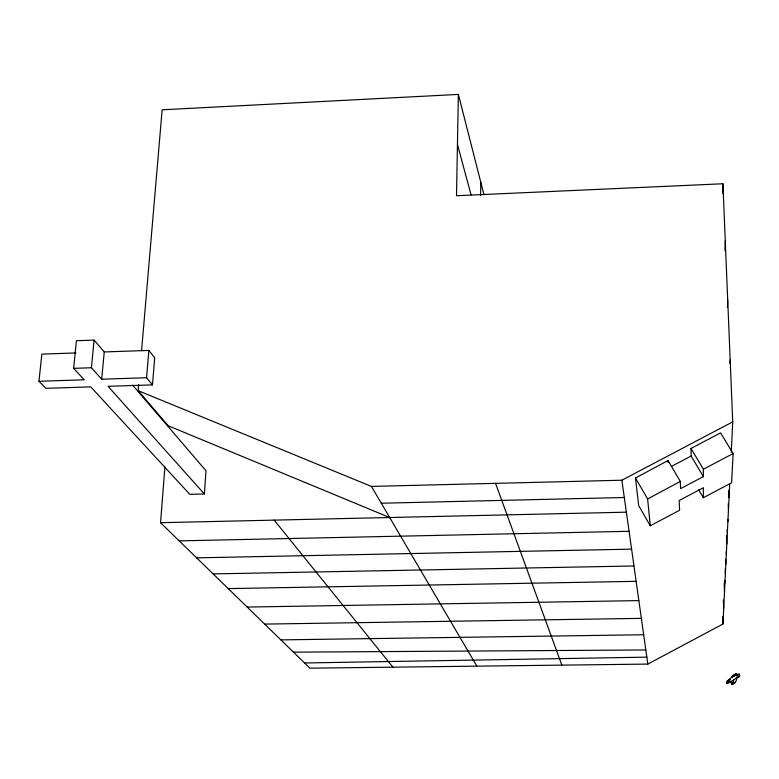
<?xml version="1.0" encoding="UTF-8"?>
<svg xmlns="http://www.w3.org/2000/svg" width="779" height="779" viewBox="0 0 779 779"><rect width="100%" height="100%" fill="white"/><g stroke="black" fill="none" stroke-linecap="round" stroke-linejoin="round"><path stroke-width="1.17" d="M703.349 497.713L703.359 487.732L679.171 500.507L679.58 510.274L650.28 525.757L638.712 505.668L635.479 478.004L668.031 460.545L680.33 481.412L680.612 488.628L703.379 476.602L703.398 469.24L690.983 448.451L720.575 432.871L733.136 453.553L731.627 482.766L703.349 497.713L698.627 489.748M732.747 676.357L731.754 677.36L736.398 674.059L732.474 676.386L733.253 676.094M480.614 195.607L480.789 182.228M141.574 350.716L162.149 109.8L458.373 94.415L456.523 195.733L722.922 183.766L732.718 421.867L731.247 452.248M722.698 193.367L722.922 183.766M725.006 250.711L725.278 241.013M727.45 307.033L727.693 299.74M730.02 363.627L730.166 360.005M164.914 466.942L160.542 522.69L309.906 668.168L647.816 664.088L722.951 624.018L729.68 484.665M75.904 352.945L41.852 354.133L38.95 381.282L45.942 388.332L90.744 386.881L189.774 494.314L204.38 493.954L205.997 470.779L132.625 385.108M729.835 679.376C726.807 685.257 738.95 677.613 737.168 675.685L737.207 675.247M204.38 493.954L108.047 386.316L152.48 384.884L154.709 357.795L148.867 350.404L104.24 351.952L94.084 340.092L76.41 340.725L73.654 368.35L84.21 379.792L38.95 381.282M152.48 384.884L146.569 377.737L148.867 350.404M389.666 517.519L168.147 425.733L138.156 390.668L138.672 384.612M146.569 377.737L101.689 379.207L104.24 351.952M101.689 379.207L91.425 367.746L94.084 340.092M729.816 681.567L729.913 682.365L731.335 682.842M737.431 677.126L736.33 680.379C736.35 682.151 730.42 685.832 733.312 681.693L733.467 680.096M727.537 680.895C724.246 685.549 729.173 682.102 729.767 679.824M735.318 682.258L731.715 684.585L732.601 683.904M739.456 676.386C736.272 678.1 741.024 676.415 739.427 674.234L737.168 675.685M733.01 683.699L735.259 682.404L731.715 684.585M735.707 675.042L733.672 676.104M726.573 683.378L728.823 682.482L728.034 682.521M736.106 673.932C738.356 672.511 730.634 675.86 732.387 676.649M733.205 683.65L733.146 683.835M731.851 682.472C729.835 683.202 733.049 683.826 732.25 684.118M739.427 674.234L737.801 674.078L732.25 677.194M731.978 677.155L727.109 681.089L729.884 679.755M738.346 676.708L737.246 675.636M738.473 677.253L739.777 675.87M650.28 525.757L647.622 498.979L680.33 481.412M138.156 390.668L371.417 486.417L621.866 480.215L732.718 421.867M671.556 466.348L691.129 456.036L690.983 448.451M703.398 469.24L733.136 453.553M727.323 683.475L726.758 683.67M728.375 682.949L727.031 683.436M73.654 368.35L91.425 367.746M381.282 503.234L624.31 497.499M160.542 522.69L626.384 512.173M179.209 540.869L629.081 531.307M196.629 557.842L631.594 549.137M213.134 573.909L633.97 565.973M228.218 588.603L636.141 581.338M247.167 607.055L638.858 600.609M304.579 662.978L646.843 657.145M264.656 624.096L641.37 618.36M280.859 639.88L643.678 634.758M293.469 652.159L645.83 649.959M274.179 520.119L392.908 667.165M691.129 456.036L703.379 476.602M371.417 486.417L476.875 666.152M635.479 478.004L647.622 498.979M495.551 483.35L561.844 665.13M457.458 144.495L471.081 194.896M458.373 94.415L483.983 194.769M621.866 480.215L647.816 664.088M668.031 460.545L668.148 462.668M728.764 490.312L729.056 497.577M728.219 503.828L728.462 509.904M727.8 519.272L727.888 521.696M727.206 529.34L727.343 532.982M726.495 535.309L726.826 543.8M726.232 551.746L726.32 554.171M725.658 559.264L725.843 564.123M725.191 568.855L725.376 573.695M724.84 580.462L724.937 582.887M724.188 583.276L724.509 591.738M723.379 599.996L723.701 608.467M722.678 616.89L722.951 624.018"/></g></svg>
